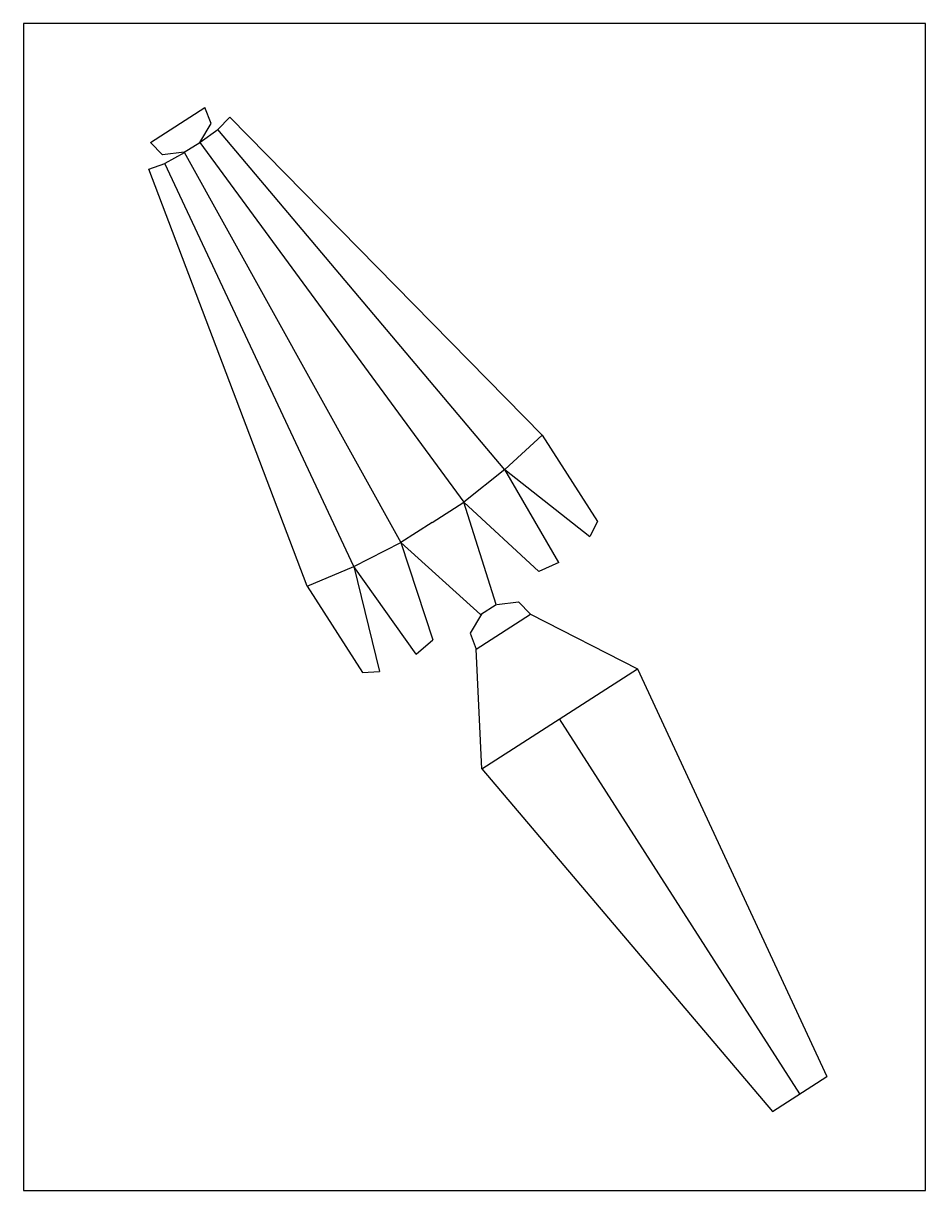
# Model space of a CAD drawing. Header units: inches. Extents: x 0 to 8.5, y 0 to 11.
import ezdxf

# ---------------------------------------------------------------- set-up
doc = ezdxf.new("R2010")
doc.units = ezdxf.units.IN
doc.header["$MEASUREMENT"] = 0

msp = doc.modelspace()

# ---------------------------------------------------------------- linework, layer by layer
for p, q in [((1.198, 9.877), (1.71, 10.206)), ((1.768, 10.056), (1.71, 10.206)), ((1.661, 9.878), (1.768, 10.056)), ((1.945, 10.115), (1.832, 10.001)), ((4.89, 7.115), (1.945, 10.115)), ((1.665, 9.879), (1.832, 10.001)), ((4.537, 6.794), (1.832, 10.001)), ((4.537, 6.794), (1.832, 10.001)), ((1.311, 9.762), (1.198, 9.877)), ((1.516, 9.785), (1.661, 9.878)), ((1.661, 9.878), (4.148, 6.488)), ((1.182, 9.625), (1.334, 9.68)), ((1.516, 9.785), (1.311, 9.762)), ((1.515, 9.781), (1.334, 9.68)), ((3.114, 5.881), (1.334, 9.68)), ((1.516, 9.785), (3.555, 6.107)), ((2.675, 5.695), (1.182, 9.625)), ((4.887, 7.118), (4.536, 6.795)), ((4.887, 7.118), (5.409, 6.307)), ((4.536, 6.795), (4.148, 6.488)), ((4.536, 6.795), (5.335, 6.165)), ((5.044, 5.919), (4.536, 6.795)), ((3.852, 6.297), (4.148, 6.488)), ((4.453, 5.522), (4.148, 6.488)), ((4.148, 6.488), (4.855, 5.833)), ((3.852, 6.297), (3.555, 6.107)), ((5.409, 6.307), (5.335, 6.165)), ((3.114, 5.881), (3.555, 6.107)), ((3.555, 6.107), (3.857, 5.191)), ((4.308, 5.428), (3.555, 6.107)), ((2.675, 5.695), (3.114, 5.881)), ((3.114, 5.881), (3.356, 4.893)), ((3.701, 5.056), (3.114, 5.881)), ((5.044, 5.919), (4.855, 5.833)), ((2.675, 5.695), (3.196, 4.884)), ((4.308, 5.428), (4.453, 5.522)), ((4.46, 5.524), (4.666, 5.548)), ((4.666, 5.548), (4.779, 5.432)), ((4.315, 5.431), (4.209, 5.254)), ((4.267, 5.103), (4.779, 5.432)), ((4.779, 5.432), (5.785, 4.917)), ((3.701, 5.056), (3.857, 5.191)), ((4.209, 5.254), (4.267, 5.103)), ((4.318, 3.974), (4.267, 5.103)), ((3.196, 4.884), (3.356, 4.893)), ((4.318, 3.974), (5.785, 4.917)), ((5.785, 4.917), (7.57, 1.076)), ((7.314, 0.911), (5.052, 4.446)), ((4.318, 3.974), (7.058, 0.747)), ((7.058, 0.747), (7.57, 1.076))]:
    msp.add_line(p, q)
msp.add_lwpolyline([(0, 0), (8.5, 0), (8.5, 11), (0, 11)], close=True)

doc.saveas('drawing.dxf')
